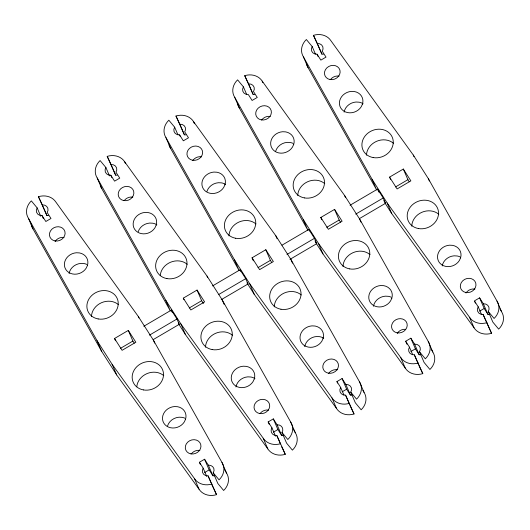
<?xml version="1.0" encoding="UTF-8"?>
<svg xmlns="http://www.w3.org/2000/svg" width="530" height="530" viewBox="0 0 530 530"><rect width="100%" height="100%" fill="white"/><g stroke="black" fill="none" stroke-linecap="round" stroke-linejoin="round"><path stroke-width="0.79" d="M114.546 338.485L128.3 330.415L135.846 342.248L122.092 350.317L114.546 338.485L115.527 340.764M183.3 298.145L197.054 290.076L204.6 301.901L190.853 309.97L183.3 298.145L183.956 299.662M252.061 257.799L265.808 249.729L273.361 261.562L259.607 269.631L252.061 257.799L253.367 260.839M320.816 217.459L334.569 209.39L342.115 221.215L328.361 229.285L320.816 217.459L321.796 219.738M389.57 177.113L403.323 169.043L410.869 180.876L397.116 188.945L389.57 177.113L390.557 179.392M143.796 326.275L171.296 310.136L176.96 319.007L179.253 324.327L153.157 339.637M212.55 285.928L240.057 269.79L245.715 278.667L248.007 283.987L221.209 299.708M282.013 245.171L308.811 229.45L314.469 238.321L316.761 243.641L289.963 259.369M350.065 205.243L377.565 189.111L383.23 197.981L385.515 203.301L359.426 218.612M120.502 348.316L132.884 341.055L128.3 330.415M189.263 307.976L201.638 300.715L197.054 290.076M258.017 267.63L270.393 260.369L265.808 249.729M326.772 227.29L339.147 220.029L334.569 209.39M395.532 186.944L407.908 179.683L403.323 169.043M149.453 335.145L176.96 319.007M218.916 294.389L245.715 278.667M286.969 254.46L314.469 238.321M355.723 214.12L383.23 197.981M200.393 464.538L199.406 462.259L204.567 459.232L208.336 465.148A5.996 5.247 -23.3 0 1 213.239 472.833L219.062 479.842A15.979 13.992 -23.3 0 0 221.964 462.432L153.369 340.094L138.277 316.43L55.935 202.162A15.979 13.992 -23.3 0 0 38.451 196.709L46.892 215.511A5.996 5.247 -23.3 0 1 48.409 215.591M269.147 424.199L268.167 421.913L273.321 418.892L277.097 424.808A5.996 5.247 -23.3 0 1 281.993 432.487L287.816 439.502A15.979 13.992 -23.3 0 0 290.718 422.092L222.123 299.748L207.031 276.09L124.689 161.816A15.979 13.992 -23.3 0 0 107.206 156.37L115.646 175.172A5.996 5.247 -23.3 0 1 117.163 175.251M337.577 383.091L336.921 381.574L342.075 378.546L345.851 384.462A5.996 5.247 -23.3 0 1 350.754 392.147L356.571 399.156A15.979 13.992 -23.3 0 0 359.473 381.752L290.884 259.409L275.792 235.744L193.443 121.476A15.979 13.992 -23.3 0 0 175.967 116.024L184.407 134.825A5.996 5.247 -23.3 0 1 185.924 134.905M406.987 344.268L405.675 341.227L410.836 338.206L414.606 344.122A5.996 5.247 -23.3 0 1 419.508 351.807L425.325 358.817A15.979 13.992 -23.3 0 0 428.233 341.406L359.638 219.062L344.546 195.404L262.204 81.13A15.979 13.992 -23.3 0 0 244.721 75.684L253.161 94.486A5.996 5.247 -23.3 0 1 254.678 94.565M323.433 54.219A5.996 5.247 -23.3 0 0 321.915 54.139L313.475 35.338A15.979 13.992 -23.3 0 1 330.959 40.79L413.301 155.058L428.392 178.723L496.988 301.066A15.979 13.992 -23.3 0 1 494.086 318.47L488.262 311.461A5.996 5.247 -23.3 0 0 483.36 303.776L479.59 297.86L474.429 300.888L478.206 306.804A5.996 5.247 -23.3 0 0 483.108 314.489L491.548 333.29A15.979 13.992 -23.3 0 1 474.065 327.838L391.723 213.57L385.065 203.129M204.633 472.522L209.145 469.871L204.567 459.232M273.394 432.175L277.906 429.532L273.321 418.892M342.148 391.836L346.66 389.186L342.075 378.546M410.902 351.489L415.414 348.846L410.836 338.206M479.657 311.15L484.175 308.5L479.59 297.86M313.475 35.338L317.337 43.5A5.996 5.247 -23.3 0 1 322.233 51.185L326.01 57.101L320.855 60.129L317.079 54.212A5.996 5.247 -23.3 0 1 312.177 46.527L306.36 39.518A15.979 13.992 -23.3 0 0 303.458 56.929L308.036 67.568L376.631 189.906L372.047 179.266L303.458 56.929M244.721 75.684L248.577 83.846A5.996 5.247 -23.3 0 1 253.479 91.531L257.255 97.447L252.094 100.468L248.325 94.552A5.996 5.247 -23.3 0 1 243.422 86.874L237.599 79.858A15.979 13.992 -23.3 0 0 234.697 97.268L239.282 107.908L307.877 230.252L303.293 219.612L234.697 97.268M175.967 116.024L179.822 124.186A5.996 5.247 -23.3 0 1 184.725 131.871L188.494 137.787L183.34 140.814L179.564 134.898A5.996 5.247 -23.3 0 1 174.668 127.213L168.845 120.204A15.979 13.992 -23.3 0 0 165.943 137.608L170.527 148.248L239.116 270.591L234.538 259.952L165.943 137.608M107.206 156.37L111.068 164.532A5.996 5.247 -23.3 0 1 115.971 172.217L119.74 178.126L114.586 181.154L110.81 175.238A5.996 5.247 -23.3 0 1 105.907 167.553L100.091 160.544A15.979 13.992 -23.3 0 0 97.189 177.954L101.767 188.594L170.362 310.938L165.777 300.298L97.189 177.954M38.451 196.709L42.307 204.871A5.996 5.247 -23.3 0 1 47.21 212.556L50.986 218.473L45.825 221.5L42.055 215.584A5.996 5.247 -23.3 0 1 37.153 207.899L31.336 200.89A15.979 13.992 -23.3 0 0 28.428 218.294L33.012 228.933L101.608 351.277L116.699 374.942L199.041 489.21A15.979 13.992 -23.3 0 0 216.525 494.662L208.085 475.86A5.996 5.247 -23.3 0 1 203.182 468.175L199.406 462.259M372.047 179.266L387.139 202.93L469.487 317.198L474.065 327.838M303.293 219.612L318.384 243.27L400.726 357.545L405.311 368.184A15.979 13.992 -23.3 0 0 422.794 373.63L414.354 354.828A5.996 5.247 -23.3 0 1 409.451 347.143L405.675 341.227M315.423 242.077L322.969 253.91L405.311 368.184M234.538 259.952L249.63 283.616L331.972 397.884L336.557 408.524A15.979 13.992 -23.3 0 0 354.033 413.976L345.593 395.175A5.996 5.247 -23.3 0 1 340.691 387.49L336.921 381.574M247.106 283.119L254.208 294.256L336.557 408.524M165.777 300.298L180.876 323.956L263.218 438.231L267.796 448.87A15.979 13.992 -23.3 0 0 285.279 454.316L276.839 435.514A5.996 5.247 -23.3 0 1 271.936 427.829L268.167 421.913M178.796 324.155L185.454 334.596L267.796 448.87M28.428 218.294L97.023 340.638L112.115 364.302L194.457 478.57L199.041 489.21M407.908 179.683L409.24 181.77M484.175 308.5L487.944 314.416A5.996 5.247 -23.3 0 1 489.462 314.495M383.78 200.572L385.515 203.301M339.147 220.029L340.479 222.116M415.414 348.846L419.19 354.762A5.996 5.247 -23.3 0 1 420.707 354.842M315.019 240.911L316.761 243.641M270.393 260.369L271.724 262.456M346.66 389.186L350.436 395.102A5.996 5.247 -23.3 0 1 351.953 395.181M247.132 282.623L248.007 283.987M201.638 300.715L203.414 303.498M277.906 429.532L281.675 435.448A5.996 5.247 -23.3 0 1 283.192 435.521M178.378 322.962L179.253 324.327M132.884 341.055L134.216 343.142M209.145 469.871L212.921 475.788A5.996 5.247 -23.3 0 1 214.438 475.867M499.956 308.824L501.572 311.706A15.979 13.992 -23.3 0 1 498.664 329.11L492.847 322.101L488.262 311.461M431.201 349.171L432.811 352.046A15.979 13.992 -23.3 0 1 429.909 369.456L424.093 362.447L419.508 351.807M362.845 390.232L364.057 392.392A15.979 13.992 -23.3 0 1 361.155 409.796L355.332 402.787L350.754 392.147M293.282 429.134L295.303 432.732A15.979 13.992 -23.3 0 1 292.401 450.142L286.578 443.126L281.993 432.487M224.528 469.474L226.542 473.071A15.979 13.992 -23.3 0 1 223.64 490.482L217.823 483.473L213.239 472.833M491.548 333.29L483.108 314.489M418.932 365.468L422.794 373.63M350.178 405.814L354.033 413.976M281.774 446.896L285.279 454.316M216.525 494.662L211.682 484.221M496.988 301.066L501.572 311.706M483.36 303.776L487.944 314.416M428.392 178.723L429.38 181.002M413.301 155.058L413.957 156.582M478.206 306.804L481.478 314.403M474.761 301.649L475.417 303.167M387.139 202.93L391.723 213.57M317.337 43.5L321.915 54.139M377.565 189.111L378.877 192.145M317.079 54.212L318.06 56.491M312.177 46.527L315.449 54.126M428.233 341.406L432.811 352.046M414.606 344.122L419.19 354.762M359.638 219.062L360.95 222.103M414.354 354.828L418.607 364.713M344.546 195.404L345.527 197.683M409.451 347.143L412.724 354.749M262.204 81.13L262.853 82.653M318.384 243.27L322.969 253.91M248.577 83.846L253.161 94.486M308.811 229.45L309.467 230.967M243.422 86.874L246.695 94.472M359.473 381.752L364.057 392.392M345.851 384.462L350.436 395.102M290.884 259.409L292.52 263.205M345.593 395.175L349.853 405.052M275.792 235.744L277.097 238.785M340.691 387.49L343.97 395.089M193.443 121.476L194.43 123.755M249.63 283.616L254.208 294.256M179.822 124.186L184.407 134.825M240.057 269.79L240.706 271.314M179.564 134.898L180.22 136.415M174.668 127.213L177.941 134.812M290.718 422.092L295.303 432.732M277.097 424.808L281.675 435.448M222.123 299.748L224.091 304.313M276.839 435.514L280.443 443.875M207.031 276.09L207.687 277.607M271.936 427.829L275.54 436.19M124.689 161.816L125.345 163.339M180.876 323.956L185.454 334.596M111.068 164.532L115.646 175.172M171.296 310.136L172.283 312.415M110.81 175.238L111.79 177.517M105.907 167.553L109.511 175.914M221.964 462.432L226.542 473.071M208.336 465.148L212.921 475.788M153.369 340.094L154.68 343.135M208.085 475.86L211.026 482.697M138.277 316.43L138.933 317.954M203.182 468.175L206.779 476.536M112.115 364.302L116.699 374.942M42.307 204.871L46.892 215.511M97.023 340.638L101.608 351.277M42.055 215.584L43.367 218.625M37.153 207.899L40.75 216.26M55.153 241.422A7.99 6.996 -23.3 0 1 64.05 237.493M138.184 231.769A11.985 10.494 -23.3 0 1 149.738 223.05L152.772 223.209A11.985 10.494 -23.3 0 1 156.84 224.78M101.767 188.594A15.979 13.992 -23.3 0 1 100.283 185.255M205.494 347.229A15.979 13.992 -23.3 0 1 215.485 333.37A15.979 13.992 -23.3 0 1 232.504 335.298M235.963 386.96A11.985 10.494 -23.3 0 1 247.841 376.85L250.882 377.009A11.985 10.494 -23.3 0 1 254.95 378.579M260.131 413.486A7.99 6.996 -23.3 0 1 268.65 410.101M160.252 275.501A15.979 13.992 -23.3 0 1 170.587 262.224A15.979 13.992 -23.3 0 1 187.222 264.318M124.285 200.532A7.99 6.996 -23.3 0 1 132.805 197.153M349.455 403.337A15.979 13.992 -23.3 0 1 331.972 397.884M304.717 346.62A11.985 10.494 -23.3 0 1 316.602 336.51L319.636 336.669A11.985 10.494 -23.3 0 1 323.704 338.233M170.527 148.248A15.979 13.992 -23.3 0 1 169.043 144.915M193.046 160.186A7.99 6.996 -23.3 0 1 201.566 156.807M206.945 191.423A11.985 10.494 -23.3 0 1 218.493 182.711L221.527 182.87A11.985 10.494 -23.3 0 1 225.601 184.433M228.967 235.903A15.979 13.992 -23.3 0 1 238.964 222.044A15.979 13.992 -23.3 0 1 255.983 223.971M328.885 373.14A7.99 6.996 -23.3 0 1 337.405 369.761M136.773 386.827A15.979 13.992 -23.3 0 1 147.115 373.551A15.979 13.992 -23.3 0 1 163.75 375.644M167.54 425.908A11.985 10.494 -23.3 0 1 179.087 417.196L182.121 417.349A11.985 10.494 -23.3 0 1 184.937 418.23M191.37 453.826A7.99 6.996 -23.3 0 1 199.896 450.447M91.458 316.582A15.979 13.992 -23.3 0 1 101.449 302.729A15.979 13.992 -23.3 0 1 118.468 304.657M274.248 306.883A15.979 13.992 -23.3 0 1 284.246 293.03A15.979 13.992 -23.3 0 1 301.259 294.958M261.8 119.846A7.99 6.996 -23.3 0 1 270.32 116.468M418.21 362.99A15.979 13.992 -23.3 0 1 400.726 357.545M373.471 306.274A11.985 10.494 -23.3 0 1 385.356 296.164L388.391 296.323A11.985 10.494 -23.3 0 1 391.2 297.197M239.282 107.908A15.979 13.992 -23.3 0 1 237.493 103.131M275.699 151.083A11.985 10.494 -23.3 0 1 287.247 142.365L290.281 142.524A11.985 10.494 -23.3 0 1 293.097 143.398M297.727 195.557A15.979 13.992 -23.3 0 1 307.718 181.704A15.979 13.992 -23.3 0 1 324.738 183.632M397.261 333.35A7.99 6.996 -23.3 0 1 405.496 329.329M343.003 266.544A15.979 13.992 -23.3 0 1 353 252.684A15.979 13.992 -23.3 0 1 370.019 254.612M486.964 322.651A15.979 13.992 -23.3 0 1 469.487 317.198M442.232 265.934A11.985 10.494 -23.3 0 1 454.111 255.824L457.145 255.983A11.985 10.494 -23.3 0 1 459.96 256.858M308.036 67.568A15.979 13.992 -23.3 0 1 306.247 62.792M330.554 79.507A7.99 6.996 -23.3 0 1 339.074 76.121M344.122 112.135A11.985 10.494 -23.3 0 1 356.008 102.025L359.042 102.184A11.985 10.494 -23.3 0 1 363.11 103.747M366.482 155.217A15.979 13.992 -23.3 0 1 376.479 141.358A15.979 13.992 -23.3 0 1 393.492 143.285M466.016 293.004A7.99 6.996 -23.3 0 1 474.92 289.075M411.764 226.197A15.979 13.992 -23.3 0 1 421.754 212.344A15.979 13.992 -23.3 0 1 438.774 214.272M69.099 273.506A11.985 10.494 -23.3 0 1 80.977 263.397L84.018 263.556A11.985 10.494 -23.3 0 1 86.827 264.43M33.012 228.933A15.979 13.992 -23.3 0 1 31.224 224.163M280.695 443.676A15.979 13.992 -23.3 0 1 263.218 438.231M211.94 484.016A15.979 13.992 -23.3 0 1 194.457 478.57M87.437 265.464L86.198 268.127A11.985 10.494 -23.3 0 1 65.826 269.518A11.985 10.494 -23.3 0 1 76.399 252.757L79.434 252.916A11.985 10.494 -23.3 0 1 87.437 265.464M156.191 225.118L154.959 227.781A11.985 10.494 -23.3 0 1 134.587 229.172A11.985 10.494 -23.3 0 1 145.154 212.411L148.188 212.57A11.985 10.494 -23.3 0 1 156.191 225.118M224.952 184.778L223.713 187.441A11.985 10.494 -23.3 0 1 203.341 188.832A11.985 10.494 -23.3 0 1 213.908 172.071L216.942 172.23A11.985 10.494 -23.3 0 1 224.952 184.778M293.706 144.432L292.467 147.095A11.985 10.494 -23.3 0 1 272.095 148.486A11.985 10.494 -23.3 0 1 282.669 131.725L285.703 131.884A11.985 10.494 -23.3 0 1 293.706 144.432M185.546 419.263L184.307 421.926A11.985 10.494 -23.3 0 1 163.936 423.318A11.985 10.494 -23.3 0 1 174.502 406.556L177.543 406.709A11.985 10.494 -23.3 0 1 185.546 419.263M362.46 104.092L361.228 106.755A11.985 10.494 -23.3 0 1 340.856 108.147A11.985 10.494 -23.3 0 1 351.423 91.385L354.457 91.544A11.985 10.494 -23.3 0 1 362.46 104.092M254.301 378.917L253.062 381.58A11.985 10.494 -23.3 0 1 232.69 382.971A11.985 10.494 -23.3 0 1 243.263 366.21L246.298 366.369A11.985 10.494 -23.3 0 1 254.301 378.917M323.055 338.577L321.823 341.24A11.985 10.494 -23.3 0 1 301.451 342.632A11.985 10.494 -23.3 0 1 312.018 325.87L315.052 326.029A11.985 10.494 -23.3 0 1 323.055 338.577M391.816 298.231L390.577 300.894A11.985 10.494 -23.3 0 1 370.205 302.285A11.985 10.494 -23.3 0 1 380.772 285.524L383.806 285.683A11.985 10.494 -23.3 0 1 391.816 298.231M460.57 257.891L459.331 260.555A11.985 10.494 -23.3 0 1 438.959 261.946A11.985 10.494 -23.3 0 1 449.533 245.185L452.567 245.344A11.985 10.494 -23.3 0 1 460.57 257.891M55.08 240.925A7.99 6.996 -23.3 0 0 64.892 231.524A7.99 6.996 -23.3 0 0 51.854 229.218A7.99 6.996 -23.3 0 0 55.08 240.925M123.841 200.585A7.99 6.996 -23.3 0 0 133.653 191.178A7.99 6.996 -23.3 0 0 120.608 188.879A7.99 6.996 -23.3 0 0 123.841 200.585M192.595 160.239A7.99 6.996 -23.3 0 0 202.407 150.838A7.99 6.996 -23.3 0 0 189.362 148.532A7.99 6.996 -23.3 0 0 192.595 160.239M328.434 373.193A7.99 6.996 -23.3 0 0 338.246 363.792A7.99 6.996 -23.3 0 0 325.208 361.486A7.99 6.996 -23.3 0 0 328.434 373.193M280.96 309.242A15.979 13.992 -23.3 0 0 300.583 290.44A15.979 13.992 -23.3 0 0 274.5 285.836A15.979 13.992 -23.3 0 0 280.96 309.242M235.684 238.261A15.979 13.992 -23.3 0 0 255.308 219.453A15.979 13.992 -23.3 0 0 229.218 214.849A15.979 13.992 -23.3 0 0 235.684 238.261M143.451 389.928A15.979 13.992 -23.3 0 0 163.074 371.126A15.979 13.992 -23.3 0 0 136.985 366.522A15.979 13.992 -23.3 0 0 143.451 389.928M190.926 453.879A7.99 6.996 -23.3 0 0 200.737 444.478A7.99 6.996 -23.3 0 0 187.693 442.172A7.99 6.996 -23.3 0 0 190.926 453.879M98.169 318.947A15.979 13.992 -23.3 0 0 117.793 300.139A15.979 13.992 -23.3 0 0 91.71 295.535A15.979 13.992 -23.3 0 0 98.169 318.947M166.923 278.601A15.979 13.992 -23.3 0 0 186.547 259.799A15.979 13.992 -23.3 0 0 160.464 255.188A15.979 13.992 -23.3 0 0 166.923 278.601M261.35 119.899A7.99 6.996 -23.3 0 0 271.161 110.498A7.99 6.996 -23.3 0 0 258.123 108.193A7.99 6.996 -23.3 0 0 261.35 119.899M397.195 332.847A7.99 6.996 -23.3 0 0 407.007 323.446A7.99 6.996 -23.3 0 0 393.962 321.147A7.99 6.996 -23.3 0 0 397.195 332.847M349.72 268.902A15.979 13.992 -23.3 0 0 369.344 250.1A15.979 13.992 -23.3 0 0 343.255 245.489A15.979 13.992 -23.3 0 0 349.72 268.902M304.439 197.915A15.979 13.992 -23.3 0 0 324.062 179.114A15.979 13.992 -23.3 0 0 297.979 174.509A15.979 13.992 -23.3 0 0 304.439 197.915M330.104 79.553A7.99 6.996 -23.3 0 0 339.916 70.152A7.99 6.996 -23.3 0 0 326.877 67.847A7.99 6.996 -23.3 0 0 330.104 79.553M465.95 292.507A7.99 6.996 -23.3 0 0 475.761 283.106A7.99 6.996 -23.3 0 0 462.716 280.801A7.99 6.996 -23.3 0 0 465.95 292.507M418.475 228.556A15.979 13.992 -23.3 0 0 438.098 209.754A15.979 13.992 -23.3 0 0 412.015 205.15A15.979 13.992 -23.3 0 0 418.475 228.556M373.193 157.576A15.979 13.992 -23.3 0 0 392.816 138.774A15.979 13.992 -23.3 0 0 366.733 134.163A15.979 13.992 -23.3 0 0 373.193 157.576M259.68 413.533A7.99 6.996 -23.3 0 0 269.492 404.132A7.99 6.996 -23.3 0 0 256.447 401.826A7.99 6.996 -23.3 0 0 259.68 413.533M212.205 349.588A15.979 13.992 -23.3 0 0 231.829 330.786A15.979 13.992 -23.3 0 0 205.746 326.175A15.979 13.992 -23.3 0 0 212.205 349.588"/></g></svg>
